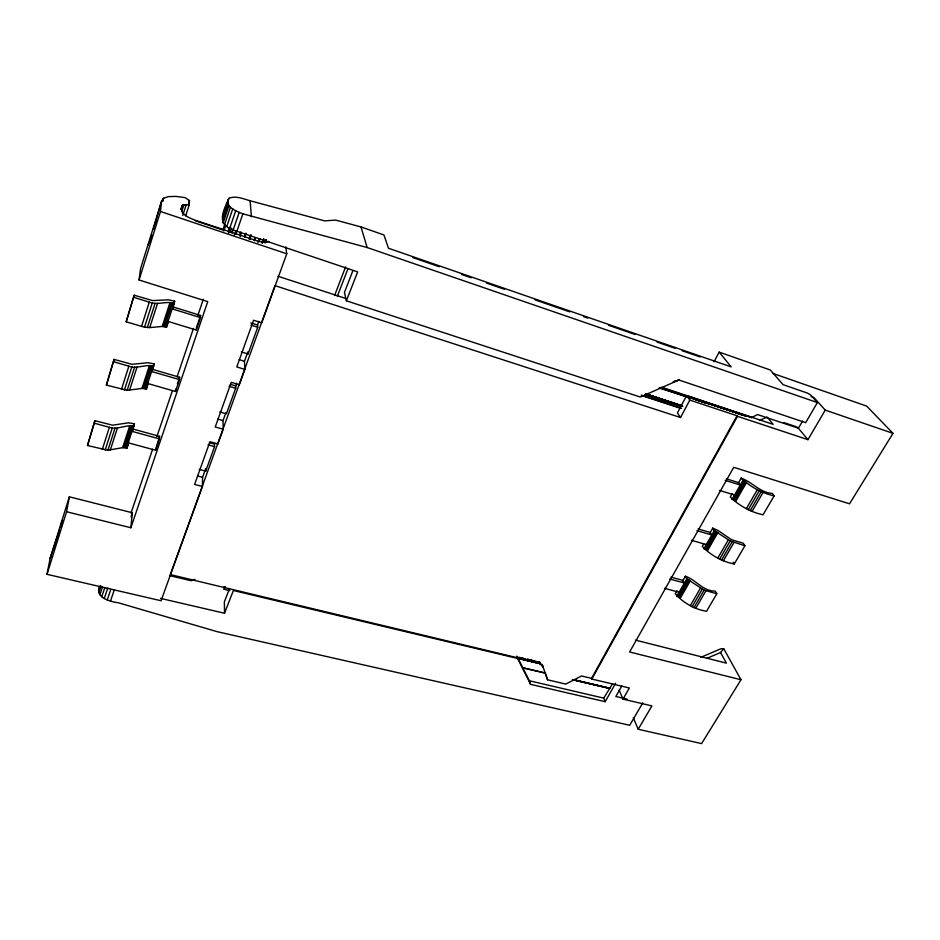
<?xml version="1.0" encoding="UTF-8"?>
<svg xmlns="http://www.w3.org/2000/svg" width="940" height="940" viewBox="0 0 940 940"><rect width="100%" height="100%" fill="white"/><g stroke="black" fill="none" stroke-linecap="round" stroke-linejoin="round"><path stroke-width="1.41" d="M199.221 469.389L205.707 471.128L205.731 468.555L202.558 477.332L202.441 486.497L161.057 600.742L47 574.317L50.078 558.583L69.349 496.814L132.375 512.77L130.86 527.751L66.576 511.736L69.349 496.814M200.525 317.638L200.572 315.464L172.796 306.828L174.652 301.153L168.507 299.825L152.421 300.577L134.15 295.207L126.207 321.821L144.513 327.202L149.754 327.59L162.185 326.462L166.686 327.167L168.518 321.551L196.307 330.069L200.525 317.638L172.643 308.99L172.796 306.828M196.307 330.069L196.366 327.849M185.697 215.765L189.257 204.709L189.457 200.537L185.051 197.6L175.792 196.401L168.413 196.613L163.525 198.258L161.586 201.231L140.577 268.546L139.061 279.991L207.74 301.623L130.86 527.751M179.493 379.619L179.611 377.269L152.304 369.279L152.092 371.629L179.493 379.619L175.463 391.498L148.156 383.614L146.393 388.984L141.952 388.431L127.17 390.323L106.408 385.095L114.069 359.409L132.035 364.321L148.026 362.723L154.089 363.862L152.092 371.629M175.463 391.498L175.592 389.101M189.257 204.709L182.489 205.214C178.001 214.097 189.61 218.057 195.873 220.43L259.346 241.58L265.48 242.414L268.828 241.439M172.643 308.99L174.652 301.153M159.389 438.874L159.577 436.36L132.728 428.969L132.446 431.472L159.389 438.874L155.535 450.225L128.674 442.94L126.994 448.075L122.611 447.663L107.912 450.248L87.502 445.513L94.905 420.697L112.553 425.197L128.463 422.824L134.432 423.787L132.446 431.472M155.535 450.225L159.577 436.36M146.393 388.984L147.944 382.58M139.061 279.991L160.482 211.488L161.586 201.231L153.373 229.395M126.994 448.075L128.557 441.683M642.795 702.815L629.718 725.292L217.316 631.715L118.146 602.728C110.074 601.647 95.363 597.781 99.217 586.537M126.207 321.821L134.15 295.207M106.408 385.095L114.069 359.409M87.502 445.513L94.905 420.697M240.217 236.504L241.11 232.345M250.005 239.289L250.968 235.024L249.065 238.983M162.89 201.054L163.525 198.258L162.667 200.996M751.189 417.853L757.487 414.552L798.424 428.217L802.572 421.061M235.881 234.26L236.645 231.428M244.87 237.385L246.033 233.143L244.412 237.197M259.182 241.427L259.957 238.701M151.728 235.024L149.672 242.062L151.845 235.212M254.611 240.617L255.433 237.844M262.53 242.966L263.729 238.948M265.362 242.626L266.161 239.947M53.815 549.418L55.072 545.317M58.445 534.366L59.714 530.266M47 574.317L66.576 511.736M155.3 224.272L156.604 220.16M102.296 449.473L109.369 427.312C117.606 430.297 125.937 424.14 134.15 426.278M121.46 389.383L128.862 366.189C137.064 369.303 145.665 363.862 153.866 366.189M141.529 326.462L149.284 302.163C157.462 305.418 166.309 300.8 174.511 303.303M181.032 209.009L181.925 206.236M181.162 209.373L182.489 205.214M105.186 450.06L112.271 427.923M124.397 390.041L131.812 366.882M144.513 327.202L152.28 302.938M181.761 211.524L183.982 204.603M182.748 215.471L186.285 204.427M107.912 450.248L115.021 428.158M127.17 390.323L134.596 367.199M147.321 327.59L155.1 303.362M188.576 203.275L189.457 200.537M110.309 450.037L117.418 427.97M129.579 390.206L137.017 367.129M149.754 327.59L157.544 303.409M122.611 447.663L129.744 425.82M141.952 388.431L149.413 365.589M162.185 326.462L169.999 302.551M123.786 447.558L130.918 425.738M143.138 388.385L150.6 365.554M163.384 326.462L171.197 302.562M229.618 232.427L230.993 228.244M125.126 447.663L132.27 425.844M144.49 388.526L151.963 365.707M164.747 326.65L172.572 302.774M133.151 427.677L134.432 423.787M152.75 367.928L154.089 363.862M166.85 324.946L168.319 320.47M126.536 447.945L133.68 426.149M145.923 388.843L153.396 366.048M166.204 327.014L174.029 303.162M228.62 231.78L229.971 227.656M232.039 233.179L233.414 229.008M240.041 235.118L240.946 232.345M59.49 530.148L50.078 558.583L51.312 556.045M60.383 527.446L62.627 520.678M719.182 352.124L770.318 369.996L783.091 384.66L807.519 393.12L810.503 394.894L817.377 402.555L805.674 422.671L678.927 380.019L640.293 397.044L346.378 300.8L357.658 271.883L236.904 231.24C218.386 226.035 220.16 216.964 228.256 199.762L228.913 198.27C235.775 195.426 243.401 198.88 250.111 200.761L324.629 220.876L335.768 220.113L360.995 226.939L383.966 234.976L388.467 248.242L731.191 366.882L719.182 352.124L714.024 361.771M223.591 214.144L228.913 198.27M98.653 590.813L100.427 585.549M222.569 221.687L228.408 204.297L228.256 199.762M98.841 592.776L101.062 586.184M223.074 223.074L228.937 205.649L228.408 204.297M99.898 594.809L102.554 586.901M224.519 224.695L230.394 207.246L228.937 205.649M224.66 224.578L222.839 229.983L195.214 220.712M223.838 230.993L225.671 225.553M101.731 596.783L104.857 587.547M226.81 226.446L232.709 208.986L230.394 207.246M131.036 513.017L152.633 449.167M156.851 436.677L172.349 390.864M177.037 376.987L193.464 328.401M197.694 315.899L203.322 299.249M131.036 516.741L132.375 512.77M228.538 231.369L229.865 227.433M104.234 598.545L107.818 587.994M229.783 228.209L235.705 210.748L232.709 208.986M177.378 383.837L179.611 377.269M196.836 326.474L200.572 315.464M107.231 599.979L110.814 589.427M233.226 229.842L239.171 212.393L235.705 210.748M110.509 600.989L114.104 590.438M236.904 231.24L242.873 213.815L239.171 212.393M228.303 231.898L229.736 227.738M249.535 239.148L250.968 235.024M265.115 242.591L266.043 239.923M228.596 231.193L229.947 227.292M262.237 242.896L263.658 238.936L261.943 242.755M202.441 486.497L194.615 484.429L209.949 441.706L217.88 443.903L223.191 429.239L223.05 420.579L225.894 412.719M219.819 411.955L226.411 413.847L235.67 388.244L236.551 383.191M223.191 429.239L215.237 426.995L231.263 382.345L239.324 384.73L244.87 369.385L244.459 361.289L247.432 353.076M241.357 351.936L248.054 353.981L257.725 327.202L257.56 325.017L258.888 321.327M205.707 471.128L214.567 446.629L214.555 444.115L209.35 442.67M244.87 369.385L236.786 366.964L253.565 320.246L261.755 322.808L286.759 253.788L285.784 246.938M258.853 241.439L259.839 238.701M235.4 234.072L236.398 231.334M334.558 295.595L345.615 266.901M229.9 590.684L224.19 589.321L225.248 586.584M337.319 296.3L347.894 268.911M229.513 588.569L224.366 601.823L224.519 613.244L160.517 598.38M352.876 270.708L344.428 292.493L346.378 300.8M224.519 613.244L233.39 590.508L517.599 658.447L530.56 684.343L605.184 701.687L615.594 683.263M264.774 242.696L265.867 239.982M254.153 240.511L255.28 237.808M228.632 232.932L230.758 227.856M222.475 217.011L223.144 215.46M239.665 234.847L240.828 232.251M231.428 232.533L233.167 228.761M60.889 523.921L62.534 520.478M257.913 242.45L259.734 238.607M234.272 234.871L236.151 231.111M686.611 395.587L677.399 412.942L680.513 417.524L689.819 400.076L686.611 395.587L773.103 424.351L768.062 418.1M700.934 657.295L720.886 648.764L723.694 648.659L740.99 679.738L701.593 743.599L638.213 729.264L651.902 705.905L622.973 699.125L629.342 687.986L591.859 679.056L591.566 678.351L737.077 415.75L689.819 400.076M591.859 679.056L737.512 416.314L737.077 415.75M605.184 701.687L603.739 698.126L612.598 683.65M621.798 686L615.829 696.481L627.18 699.149M677.035 590.649L675.273 593.751C682.687 602.434 694.684 609.543 706.575 611.235L716.809 593.751L715.269 591.107C702.815 591.284 696.164 579.816 685.377 576.255L682.534 581.261M744.915 545.764L730.168 540.947L714.318 530.642L712.626 528.104L717.667 530.254L731.673 539.783L743.258 543.214L744.915 545.764L734.281 563.929C722.249 561.85 710.217 554.917 702.262 546.316L703.778 543.919M709.994 533.004L712.755 528.139M774.137 495.873C761.917 493.218 749.815 486.521 741.073 478.096C752.2 481.962 759.861 492.607 772.351 493.441L774.137 495.873L763.08 514.768C750.907 512.265 738.817 505.509 730.309 497.025L732.201 493.676M738.335 483.184L741.214 478.131M676.683 596.383L686.834 578.852L704.119 590.132L716.809 593.751M703.778 548.854L714.318 530.642M731.943 499.457L742.905 480.528M678.01 596.841L688.033 579.275M705.129 549.324L715.54 531.088M733.306 499.951L744.127 480.986M679.221 597.441L689.255 579.886M706.363 549.935L716.785 531.699M734.563 500.574L745.408 481.609M680.349 598.181L690.395 580.626M707.526 550.676L717.96 532.439M735.761 501.314L746.607 482.349M690.324 605.63L700.488 588.052M717.808 558.066L728.371 539.807M746.384 508.634L757.358 489.634M692.063 606.782L702.239 589.192M719.593 559.206L730.168 540.947M748.216 509.762L759.215 490.774M693.932 607.71L704.119 590.132M721.497 560.146L732.084 541.887M750.155 510.726L761.165 491.738M695.753 608.345L705.952 590.778M723.354 560.816L733.952 542.568M752.035 511.419L763.057 492.443M147.874 245.152L149.072 243.096M737.512 416.314L807.942 439.662L825.25 410.122L813.864 397.479L811.161 396.539M772.539 373.286L866.657 406.103L893 433.34L849.525 503.805L733.729 467.321L629.612 651.996L740.99 679.738M707.068 658.27L720.545 652.513L723.694 648.659M759.391 420.474L767.216 417.055M195.026 579.381L190.973 580.709L169.6 575.597M517.682 657.483L529.373 680.772L603.739 698.126M522.793 667.741L545.588 673.298M609.249 688.362L572.472 679.667L609.32 688.268M545.553 674.098L547.562 679.796L565.786 684.085L581.566 675.966L591.566 678.351M519.009 657.612L524.685 658.964M527.516 659.633L540.265 662.677M517.917 658.082L540.524 663.464L517.858 657.953M545.165 672.899L522.816 667.811M573.33 679.596L609.954 688.315L572.472 679.538M533.086 660.773L527.364 659.269L533.051 660.62M518.962 657.495L524.626 658.846M527.411 659.398L540.23 662.582M517.635 657.389L540.336 662.923M517.729 657.624L540.406 663.158M517.975 658.223L540.559 663.64M540.641 663.863L518.046 658.352L540.594 663.769M518.904 657.366L524.579 658.729M535.929 661.455L540.183 662.477M517.811 657.824L540.441 663.276L170.304 574.587L274.962 285.642L680.513 417.524M635.569 640.14L726.397 663.135L720.545 652.513M242.873 213.815L367.152 247.525L817.377 402.555M197.412 475.946L202.558 477.332M664.451 588.287L679.044 592.247M670.937 577.113L682.875 580.391L684.308 583L669.691 578.981M94.482 423.235L109.369 427.312M685.248 576.22L686.834 578.852M208.034 444.82L214.567 446.629M217.81 419.087L223.05 420.579M691.488 540.3L706.234 544.554M113.705 361.771L128.862 366.189M698.091 528.914L710.158 532.439L711.709 534.942L696.928 530.63M230.288 384.319L235.576 385.882M229.031 386.293L235.67 388.244M239.136 359.679L244.459 361.289M719.582 490.422L734.493 494.992M726.315 478.812L738.511 482.596L740.191 485.005L725.245 480.363M133.856 297.381L149.284 302.163M250.839 322.913L257.56 325.017M250.98 325.099L257.725 327.202M646.92 394.424L681.712 405.833L646.908 394.424M681.5 405.892L645.674 394.33L682.581 406.386M681.594 406.256L645.439 394.389L682.64 406.386M641.268 395.141L681.582 408.371M277.923 276.219L346.19 298.603M641.515 395.493L680.525 408.277M751.354 417.301L661.689 387.221M742.859 414.893L661.184 387.727L742.847 414.834M708.29 403.53L659.798 387.527L745.655 416.009L713.836 405.363M708.196 403.695L659.492 387.797M735.902 412.895L742.823 415.186M687.234 396.974L659.175 387.973M695.553 399.723L705.259 402.931M661.231 387.574L749.838 416.972M160.482 211.488L286.759 253.788M783.713 422.565L796.086 426.701M825.25 410.122L893 433.34M412.895 257.595L439.262 266.725M461.458 274.398L471.175 277.758M486.438 283.046L504.474 289.285M535.013 299.848L569.699 311.845M583.576 316.651L587.747 318.084M608.556 325.287L634.923 334.405M657.13 342.089L675.167 348.329M682.099 350.726L700.147 356.965M537.034 662.324L539.807 663.417L543.238 667.423L542.439 665.156M797.461 427.16L807.942 439.662M733.2 562.202L734.281 563.929M633.384 717.913L638.213 729.264M619.143 690.077L622.973 699.125M542.204 664.498L547.562 679.796M529.373 680.772L530.56 684.343M516.836 656.096L517.599 658.447M360.995 226.939L367.152 247.525M250.111 200.761L251.403 216.729M247.925 351.713L248.054 353.981M239.289 384.131L239.324 384.73M224.155 586.607L224.19 589.321M217.868 443.269L217.88 443.903M678.927 380.019L673.381 381.734L678.927 380.019M681.359 406.339L645.169 394.495L681.289 406.374M681.935 405.751L645.803 393.86L681.876 405.774"/></g></svg>
